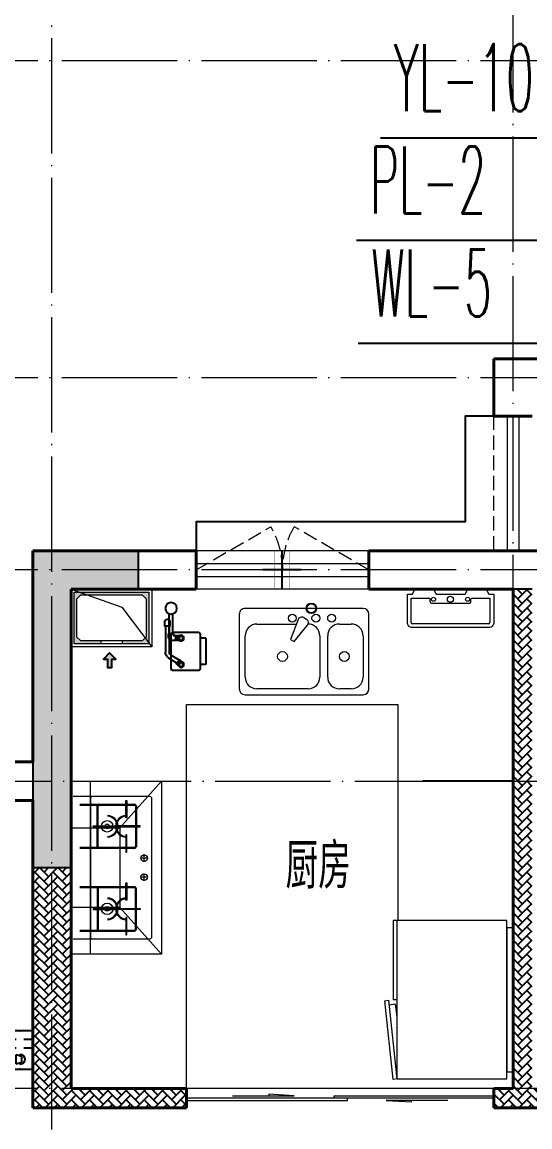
# Model space of a CAD drawing. Extents: x 27938 to 1042331, y -235042 to 1535213.
# Drawn here: x 697561 to 700204, y 448032 to 453785 of the extents above; entities that cross this region are included whole.
import ezdxf
from ezdxf.enums import TextEntityAlignment as Align

# ---------------------------------------------------------------- set-up
doc = ezdxf.new("R2010")
doc.units = 0
doc.header["$LTSCALE"] = 1000
doc.header["$MEASUREMENT"] = 0
doc.linetypes.add('DASH', pattern=[0.35, 0.25, -0.1])
doc.linetypes.add('DOTE', pattern=[2.42, 2, -0.2, 0.02, -0.2])
for name, color, linetype in [('$RECOVER_210609100354-13', 7, 'Continuous'), ('3.5方案汇报，与郭总、侯月琴确定户型_t8$0$2020.03.04 -1安徽标准化洋房户型(UA）_t8_t8$0$看线', 154, 'Continuous'), ('AH-FURNITURE', 1, 'Continuous'), ('COLUMN', 9, 'Continuous'), ('DIM_污水', 3, 'Continuous'), ('DIM_雨水', 3, 'Continuous'), ('DIM_餐饮排水', 3, 'Continuous'), ('EQUIP-安防', 3, 'Continuous'), ('EQUIP_污水', 7, 'Continuous'), ('PUB_TEXT', 4, 'Continuous'), ('保温', 6, 'Continuous'), ('建筑-排气道', 9, 'Continuous'), ('机电标识类', 1, 'Continuous'), ('看线', 251, 'Continuous')]:
    doc.layers.add(name, color=color, linetype=linetype)
for name, color, linetype, lineweight in [('DOTE', 19, 'DOTE', 9), ('LVTRY', 1, 'Continuous', 13), ('PUB_HATCH', 8, 'Continuous', 9), ('WALL', 9, 'Continuous', 40), ('WINDOW', 8, 'Continuous', 15), ('平面-栏杆', 135, 'Continuous', 15), ('平面-看线', 45, 'Continuous', 15), ('平面-空调室内机', 176, 'Continuous', 9), ('平面-空调预留孔', 173, 'Continuous', 15), ('空调', 76, 'Continuous', 13), ('立面-洞口示意', 152, 'Continuous', 13)]:
    doc.layers.add(name, color=color, linetype=linetype, lineweight=lineweight)
doc.styles.add('_TEL_DIM', font='SIMPLEX', dxfattribs={"width": 0.8, "height": 3.5, "bigfont": 'HZTXT'})
doc.styles.add('_TWT_SERIAL', font='simplex.shx', dxfattribs={"width": 0.6, "oblique": 10, "height": 3, "bigfont": 'aadri.shx'})
doc.styles.add('DIM_FONT', font='SIMPLEX.shx', dxfattribs={"width": 0.56})
doc.styles.get("Standard").update_dxf_attribs({"font": 'gbenor.shx', "bigfont": 'gbcbig.shx'})
pattern_1 = [(45, (0, 0), (0, 47.4157523), [100.584, -33.528]), (135, (23.708, 23.708), (3e-15, 47.4157523), [100.584, -33.528])]

# ---------------------------------------------------------------- blocks, each defined once
blk = doc.blocks.new('GFDGDGRDGRDG')
at = {"layer": 'DOTE', "linetype": 'DOTE', "ltscale": 0.3}
for p, q in [((590893.7, 360558.3), (590893.7, 376108.3)), ((593293.7, 368758.3), (593293.7, 376108.3)), ((626393.7, 374108.3), (573593.7, 374108.3)), ((626393.7, 372458.3), (573593.7, 372458.3)), ((626393.7, 371458.3), (573593.7, 371458.3)), ((573593.7, 370358.3), (626393.7, 370358.3)), ((626393.7, 368758.3), (573593.7, 368758.3))]:
    blk.add_line(p, q, dxfattribs=at)
blk = doc.blocks.new('HFHFHFHFTF')
at = {"layer": 'PUB_HATCH'}
blk.add_hatch(color=256, dxfattribs=at).paths.add_polyline_path([(552066.6, 373623.7), (552066.6, 373823.7), (551516.6, 373823.7), (551516.6, 372173.7), (551716.6, 372173.7), (551716.6, 373623.7)])
at = {"layer": 'COLUMN', "color": 8}
for p, q in [((552066.6, 373823.7), (551516.6, 373823.7)), ((551516.6, 373823.7), (551516.6, 372173.7)), ((552066.6, 373623.7), (552066.6, 373823.7)), ((551716.6, 372173.7), (551716.6, 373623.7)), ((551716.6, 373623.7), (552066.6, 373623.7)), ((551516.6, 372173.7), (551716.6, 372173.7))]:
    blk.add_line(p, q, dxfattribs=at)
blk = doc.blocks.new('dongkong')
at = {"color": 0}
blk.add_wipeout([(-603756, 210771), (-603756, 210570.8), (-603836, 210570.8), (-603836, 210771)], dxfattribs=at)
at = {"layer": '机电标识类', "color": 0, "linetype": 'DASH', "ltscale": 400}
for p, q in [((-603796, 210771), (-603796, 210570.8)), ((-603896, 210670.7), (-603696, 210670.7))]:
    blk.add_line(p, q, dxfattribs=at)
at = {"layer": '空调', "color": 0, "linetype": 'DASH', "const_width": 2}
blk.add_lwpolyline([(-603756, 210771), (-603756, 210570.8), (-603836, 210570.8), (-603836, 210771)], close=True, dxfattribs=at)
blk = doc.blocks.new('VDVDVDCZSCCS')
at = {"layer": '保温', "linetype": 'ByBlock', "ltscale": 10}
h = blk.add_hatch(dxfattribs=at)
h.set_pattern_fill('AR-HBONE', color=251, scale=55)
h.set_pattern_definition(pattern_1)
h.paths.add_polyline_path([(554116.6, 373623.7), (554116.5, 371023.7), (554016.5, 371023.7), (554016.6, 373623.7)])
h = blk.add_hatch(dxfattribs=at)
h.set_pattern_fill('AR-HBONE', color=251, scale=55)
h.set_pattern_definition(pattern_1)
h.paths.add_polyline_path([(551716.6, 372173.7), (551716.5, 370923.7), (551516.5, 370923.7), (551516.6, 372173.7)])
h = blk.add_hatch(dxfattribs=at)
h.set_pattern_fill('AR-HBONE', color=251, scale=55)
h.set_pattern_definition(pattern_1)
h.paths.add_polyline_path([(551716.5, 370923.7), (551716.5, 371023.7), (552316.5, 371023.7), (552316.5, 370923.7)])
h = blk.add_hatch(dxfattribs=at)
h.set_pattern_fill('AR-HBONE', color=251, scale=55)
h.set_pattern_definition(pattern_1)
edge = h.paths.add_edge_path()
edge.add_line((553916.6, 370923.7), (553916.6, 371023.7))
edge.add_line((553917.7, 371023.7), (554916.5, 371023.7))
edge.add_line((554916.5, 371023.7), (554916.5, 370923.7))
edge.add_line((554916.5, 370923.7), (553916.6, 370923.7))
at = {"layer": '保温', "color": 251, "linetype": 'ByBlock', "ltscale": 10}
blk.add_line((554116.6, 373623.7), (554016.6, 373623.7), dxfattribs=at)
blk = doc.blocks.new('A$C60D053AF')
at = {"layer": 'AH-FURNITURE', "color": 0}
for p, q in [((232.5, -90), (128.3, -90)), ((232.5, -110), (128.3, -110)), ((192.5, -71), (327.6, -71)), ((192.5, -91), (327.6, -91)), ((341.7, -96.9), (370, -143.2)), ((355.9, -82.7), (384.2, -129)), ((245, -129.5), (245, -122.5)), ((265, -129.5), (265, -122.5)), ((255, -281), (255, -251)), ((255, -281), (393, -281)), ((393, -281), (393, -251))]:
    blk.add_line(p, q, dxfattribs=at)
for points in [[(170, -68, 1), (170, -94), (192.5, -94), (192.5, -68)], [(234, -251), (414, -251, 0.414214), (424, -241), (424, -111, 0.414214), (414, -101), (234, -101, 0.414214), (224, -111), (224, -241, 0.414214)], [(268, -122.5), (268, -107, 0.414214), (248, -87), (232.5, -87), (232.5, -113), (242, -113), (242, -122.5)], [(242, -152, 1), (268, -152), (268, -129.5), (242, -129.5)], [(383.8, -161.2, 1), (402.2, -142.8), (386.3, -126.9), (367.9, -145.3)]]:
    blk.add_lwpolyline(points, format="xyb", close=True, dxfattribs=at)
for centre, radius in [((100, -100), 30), ((255, -152), 15), ((255, -152), 10), ((393, -152), 15), ((393, -152), 10)]:
    blk.add_circle(centre, radius, dxfattribs=at)
for radius in [40, 20]:
    blk.add_arc((327.6, -111), radius, 45, 90, dxfattribs=at)
blk = doc.blocks.new('*U40')
h = blk.add_hatch(color=0)
h.set_gradient(color1=(0, 0, 255), rotation=180, tint=1)
h.paths.add_polyline_path([(0, 0), (-6.35, -6.35), (-6.35, -2.159), (-15, -2.159), (-15, 2.159), (-6.35, 2.159), (-6.35, 6.35)])
at = {"color": 0, "linetype": 'Continuous'}
blk.add_lwpolyline([(0, 0), (-6.35, -6.35), (-6.35, -2.159), (-15, -2.159), (-15, 2.159), (-6.35, 2.159), (-6.35, 6.35)], close=True, dxfattribs=at)
blk = doc.blocks.new('sgrsefv')
at = {"layer": 'PUB_HATCH'}
blk.add_hatch(color=0, dxfattribs=at).paths.add_polyline_path([(1112933.3, 840916.3), (1112933.3, 840646.3), (1113073.3, 840646.3), (1113073.3, 840661.3), (1112968.3, 840661.3), (1112948.3, 840681.3), (1112948.3, 840881.3), (1112968.3, 840901.3), (1113288.3, 840901.3), (1113308.3, 840881.3), (1113308.3, 840681.3), (1113288.3, 840661.3), (1113183.3, 840661.3), (1113183.3, 840646.3), (1113323.3, 840646.3), (1113323.3, 840916.3)])
at = {"layer": 'LVTRY', "color": 0}
for p, q in [((1113073.3, 840661.3), (1113073.3, 840646.3)), ((1113183.3, 840661.3), (1113183.3, 840646.3))]:
    blk.add_line(p, q, dxfattribs=at)
for points in [[(1112918.3, 840931.3), (1113338.3, 840931.3), (1113338.3, 840631.3), (1112918.3, 840631.3)], [(1112933.3, 840916.3), (1113323.3, 840916.3), (1113323.3, 840646.3), (1112933.3, 840646.3)], [(1113288.3, 840661.3), (1112968.3, 840661.3), (1112948.3, 840681.3), (1112948.3, 840881.3), (1112968.3, 840901.3), (1113288.3, 840901.3), (1113308.3, 840881.3), (1113308.3, 840681.3), (1113288.3, 840661.3)]]:
    blk.add_lwpolyline(points, close=True, dxfattribs=at)
at = {"layer": '立面-洞口示意', "color": 0}
blk.add_lwpolyline([(1112918.3, 840931.3), (1113181.8, 840837.4), (1113338.3, 840631.3)], dxfattribs=at)
at = {"layer": '建筑-排气道', "color": 8, "xscale": -5, "yscale": 5, "zscale": 5, "rotation": 270}
blk.add_blockref('*U40', (1113118.4, 840599), dxfattribs=at)
blk = doc.blocks.new('rtyg7uyhg')
at = {"layer": 'LVTRY', "color": 0}
for p, q in [((193590.3, 45458.1), (193590.3, 45069.5)), ((194234.6, 45488.8), (193621, 45488.8)), ((194265.3, 45069.5), (194265.3, 45458.1)), ((193682.3, 45407), (193887.8, 45407)), ((193896.4, 45429.9), (193857.6, 45326.3)), ((193875.3, 45316), (193945.6, 45401.5)), ((193925.8, 45440.4), (193940.1, 45432.2)), ((194111.9, 45407), (194173.3, 45407)), ((193621, 45130.8), (193621, 45345.6)), ((194009.6, 45345.6), (194009.6, 45130.8)), ((194050.5, 45130.8), (194050.5, 45345.6)), ((194234.6, 45345.6), (194234.6, 45130.8)), ((193857.6, 45326.3), (193875.3, 45316)), ((193948.3, 45069.5), (193682.3, 45069.5)), ((194173.3, 45069.5), (194111.9, 45069.5)), ((193621, 45038.8), (194234.6, 45038.8))]:
    blk.add_line(p, q, dxfattribs=at)
for centre, radius in [((193866.4, 45437.7), 20.5), ((193989.2, 45437.7), 20.5), ((194071, 45437.7), 20.5), ((193815.3, 45238.2), 25.6), ((194137.5, 45238.2), 25.6)]:
    blk.add_circle(centre, radius, dxfattribs=at)
for centre, radius, start, end in [((193621, 45458.1), 30.7, 89.99999, 179.99999), ((194234.6, 45458.1), 30.7, 359.99999, 89.99999), ((193682.3, 45345.6), 61.4, 89.99999, 179.99999), ((193915.6, 45422.7), 20.5, 59.99999, 159.46231), ((193929.8, 45414.5), 20.5, 320.53767, 59.99999), ((193948.3, 45345.6), 61.4, 359.99999, 89.99999), ((194111.9, 45345.6), 61.4, 89.99999, 179.99999), ((194173.3, 45345.6), 61.4, 359.99999, 89.99999), ((193682.3, 45130.8), 61.4, 179.99999, 269.99999), ((193948.3, 45130.8), 61.4, 269.99999, 359.99999), ((194111.9, 45130.8), 61.4, 179.99999, 269.99999), ((194173.3, 45130.8), 61.4, 269.99999, 359.99999), ((193621, 45069.5), 30.7, 179.99999, 269.99999), ((194234.6, 45069.5), 30.7, 269.99999, 359.99999)]:
    blk.add_arc(centre, radius, start, end, dxfattribs=at)
at = {"layer": 'LVTRY', "color": 0, "style": 'DIM_FONT', "width": 0.8, "flags": 9}
for tag in ['YSIZE', 'XSIZE']:
    blk.add_attdef(tag, (193927.8, 45487.8), '', height=0.5, rotation=89.99999, dxfattribs=at)
blk = doc.blocks.new('A-Kitchen-7')
at = {"layer": 'LVTRY', "color": 0}
for p, q in [((-518.7, 779.7), (-7.2, 834.3)), ((-3.6, 810.6), (-515, 756)), ((-29.1, 767), (-35.2, 806.4)), ((-7.2, 834.3), (-3.6, 810.6)), ((-515, 756), (-518.7, 779.7)), ((515, 756), (-515, 756)), ((-515, 756), (-515, 40)), ((-485.6, 760.5), (-484.9, 756)), ((-29.1, 767), (-112.1, 756)), ((515, 780), (0, 780)), ((0, 756), (0, 780)), ((515, 756), (515, 780)), ((515, 40), (515, 756)), ((-515, 40), (515, 40))]:
    blk.add_line(p, q, dxfattribs=at)
blk.add_lwpolyline([(-468.9, 40), (-468.9, 0), (468.9, 0), (468.9, 40)], close=True, dxfattribs=at)
blk = doc.blocks.new('FRSDFDGDGDRGDR')
at = {"layer": '平面-空调预留孔', "color": 0}
for p, q in [((699612.3, 775044), (699612.3, 775441.2)), ((699618.9, 775447.8), (699746.3, 775447.8)), ((699746.3, 775447.8), (699746.3, 775355.4)), ((699719.9, 775342.2), (699719.9, 775143)), ((699726.5, 775348.8), (699739.7, 775348.8)), ((699726.5, 775136.4), (699739.7, 775136.4)), ((699746.3, 775129.8), (699746.3, 775037.4)), ((699746.3, 775037.4), (699618.9, 775037.4))]:
    blk.add_line(p, q, dxfattribs=at)
blk.add_lwpolyline([(699766.1, 775166.7), (699792.5, 775153.5), (699792.5, 775057.2), (699766.1, 775044), (699766.1, 775017.6), (699618.9, 775017.6, -0.414214), (699592.5, 775044), (699592.5, 775441.2, -0.414214), (699618.9, 775467.6), (699766.1, 775467.6), (699766.1, 775441.2), (699792.5, 775428), (699792.5, 775331.6), (699766.1, 775318.4)], format="xyb", close=True, dxfattribs=at)
for centre, radius in [((699739.7, 775331.6), 10.6), ((699739.7, 775243.2), 15.8), ((699739.7, 775153.5), 10.6)]:
    blk.add_circle(centre, radius, dxfattribs=at)
for centre, start, end in [((699618.9, 775441.2), 90, 180), ((699726.5, 775342.2), 90, 180), ((699739.7, 775355.4), 270, 360), ((699726.5, 775143), 180, 270), ((699739.7, 775129.8), 0, 90), ((699618.9, 775044), 180, 270)]:
    blk.add_arc(centre, 6.6, start, end, dxfattribs=at)
blk = doc.blocks.new('vcxvcdfvdxv')
at = {"layer": 'LVTRY', "color": 0}
for p, q in [((582293.7, 370358.3), (582763.9, 370358.3)), ((582393.7, 369458.3), (582393.7, 370358.3)), ((582547.9, 370115.4), (582763.9, 370358.3)), ((582763.9, 370358.3), (582763.9, 369458.3)), ((582703.7, 370278.3), (582303.7, 370278.3)), ((582338.7, 370238.3), (582623.7, 370238.3)), ((582338.7, 370233.3), (582623.7, 370233.3)), ((582393.7, 370268.3), (582393.7, 369548.3)), ((582578.9, 370168.3), (582578.9, 370258.3)), ((582578.9, 370258.3), (582583.4, 370258.3)), ((582583.4, 370258.3), (582583.4, 370168.3)), ((582713.7, 369548.3), (582713.7, 370268.3)), ((582428.7, 370018.3), (582428.7, 370228.3)), ((582433.7, 370018.3), (582433.7, 370228.3)), ((582628.7, 370228.3), (582628.7, 370018.3)), ((582633.7, 370228.3), (582633.7, 370018.3)), ((582293.7, 370115.4), (582547.9, 370115.4)), ((582393.7, 369700.3), (582393.7, 370115.4)), ((582408.7, 370125.6), (582536.2, 370125.6)), ((582408.7, 370121.1), (582408.7, 370125.6)), ((582536.2, 370121.1), (582408.7, 370121.1)), ((582653.7, 370125.6), (582526.2, 370125.6)), ((582526.2, 370125.6), (582526.2, 370121.1)), ((582526.2, 370121.1), (582653.7, 370121.1)), ((582536.2, 370125.6), (582536.2, 370121.1)), ((582547.9, 370115.4), (582547.9, 369700.3)), ((582583.4, 370168.3), (582578.9, 370168.3)), ((582653.7, 370121.1), (582653.7, 370125.6)), ((582583.4, 370078.3), (582578.9, 370078.3)), ((582578.9, 370078.3), (582578.9, 369988.3)), ((582583.4, 369988.3), (582583.4, 370078.3)), ((582623.7, 370013.3), (582338.7, 370013.3)), ((582623.7, 370008.3), (582338.7, 370008.3)), ((582578.9, 369988.3), (582583.4, 369988.3)), ((582693.1, 369958.3), (582654.3, 369958.3)), ((582673.7, 369938.9), (582673.7, 369977.7)), ((582578.9, 369738.3), (582578.9, 369828.3)), ((582578.9, 369828.3), (582583.4, 369828.3)), ((582583.4, 369828.3), (582583.4, 369738.3)), ((582693.1, 369858.3), (582654.3, 369858.3)), ((582673.7, 369838.9), (582673.7, 369877.7)), ((582623.7, 369808.3), (582338.7, 369808.3)), ((582623.7, 369803.3), (582338.7, 369803.3)), ((582428.7, 369798.3), (582428.7, 369588.3)), ((582433.7, 369798.3), (582433.7, 369588.3)), ((582628.7, 369588.3), (582628.7, 369798.3)), ((582633.7, 369588.3), (582633.7, 369798.3)), ((582583.4, 369738.3), (582578.9, 369738.3)), ((582547.9, 369700.3), (582293.7, 369700.3)), ((582536.2, 369695.6), (582408.7, 369695.6)), ((582408.7, 369695.6), (582408.7, 369691.1)), ((582408.7, 369691.1), (582536.2, 369691.1)), ((582526.2, 369691.1), (582526.2, 369695.6)), ((582526.2, 369695.6), (582653.7, 369695.6)), ((582653.7, 369691.1), (582526.2, 369691.1)), ((582536.2, 369691.1), (582536.2, 369695.6)), ((582763.9, 369458.3), (582547.9, 369700.3)), ((582653.7, 369695.6), (582653.7, 369691.1)), ((582583.4, 369648.3), (582578.9, 369648.3)), ((582578.9, 369648.3), (582578.9, 369558.3)), ((582583.4, 369558.3), (582583.4, 369648.3)), ((582338.7, 369583.3), (582623.7, 369583.3)), ((582338.7, 369578.3), (582623.7, 369578.3)), ((582578.9, 369558.3), (582583.4, 369558.3)), ((582303.7, 369538.3), (582703.7, 369538.3)), ((582763.9, 369458.3), (582293.7, 369458.3))]:
    blk.add_line(p, q, dxfattribs=at)
blk.add_lwpolyline([(582893.7, 368758.3), (582893.7, 370758.3), (583993.7, 370758.3), (583993.7, 369632.3)], dxfattribs=at)
for centre, radius in [((582481.2, 370123.3), 29.7), ((582481.2, 370123.3), 11.7), ((582673.7, 369958.3), 17), ((582673.7, 369858.3), 17), ((582481.2, 369693.3), 29.7), ((582481.2, 369693.3), 11.7)]:
    blk.add_circle(centre, radius, dxfattribs=at)
for centre, radius, start, end in [((582403.7, 370268.3), 10, 90, 180), ((582438.7, 370228.3), 10, 90, 180), ((582438.7, 370228.3), 5, 90, 180), ((582623.7, 370228.3), 10, 0, 90), ((582623.7, 370228.3), 5, 0, 90), ((582703.7, 370268.3), 10, 0, 90), ((582481.2, 370123.3), 56.7, 2.27424, 87.72576), ((582481.2, 370123.3), 52.2, 2.47041, 87.52959), ((582581.2, 370123.3), 56.7, 92.27424, 177.72576), ((582581.2, 370123.3), 52.2, 92.47041, 177.52959), ((582481.2, 370123.3), 56.7, 272.27424, 357.72576), ((582481.2, 370123.3), 52.2, 272.47041, 357.52959), ((582581.2, 370123.3), 56.7, 182.27424, 267.72576), ((582581.2, 370123.3), 52.2, 182.47041, 267.52959), ((582438.7, 370018.3), 10, 180, 270), ((582438.7, 370018.3), 5, 180, 270), ((582623.7, 370018.3), 5, 270, 0), ((582623.7, 370018.3), 10, 270, 0), ((582438.7, 369798.3), 10, 90, 180), ((582438.7, 369798.3), 5, 90, 180), ((582623.7, 369798.3), 10, 0, 90), ((582623.7, 369798.3), 5, 0, 90), ((582481.2, 369693.3), 56.7, 2.27424, 87.72576), ((582481.2, 369693.3), 52.2, 2.47041, 87.52959), ((582581.2, 369693.3), 56.7, 92.27424, 177.72576), ((582581.2, 369693.3), 52.2, 92.47041, 177.52959), ((582481.2, 369693.3), 56.7, 272.27424, 357.72576), ((582481.2, 369693.3), 52.2, 272.47041, 357.52959), ((582581.2, 369693.3), 56.7, 182.27424, 267.72576), ((582581.2, 369693.3), 52.2, 182.47041, 267.52959), ((582403.7, 369548.3), 10, 180, 270), ((582438.7, 369588.3), 10, 180, 270), ((582438.7, 369588.3), 5, 180, 270), ((582623.7, 369588.3), 5, 270, 0), ((582623.7, 369588.3), 10, 270, 0), ((582703.7, 369548.3), 10, 270, 0)]:
    blk.add_arc(centre, radius, start, end, dxfattribs=at)
at = {"color": 8}
for name, p in [('sgrsefv', (-530624.6, -469573)), ('rtyg7uyhg', (389578.4, 325769.5))]:
    blk.add_blockref(name, p, dxfattribs=at)
at = {"color": 8, "rotation": 90}
blk.add_blockref('FRSDFDGDGDRGDR', (1359511.2, -328434.2), dxfattribs=at)
at = {"color": 8, "xscale": -1, "rotation": 90}
blk.add_blockref('A$C60D053AF', (582713.7, 371358.3), dxfattribs=at)
at = {"layer": 'LVTRY', "color": 8, "extrusion": (0, 0, -1), "xscale": -0.7999999999883585, "yscale": 0.7999999999883585, "zscale": -0.7999999999883585, "rotation": 270}
blk.add_blockref('A-Kitchen-7', (-584593.7, 369220.3), dxfattribs=at)
blk = doc.blocks.new('$equip$00002628')
at = {"color": 0, "linetype": 'Continuous'}
for p, q in [((-0.625, 0.415), (0.625, 0.415)), ((-0.625, -0.415), (-0.625, 0.415)), ((0.071, 0.129), (0.071, 0.415)), ((0.35, 0.129), (0.35, 0.415)), ((0.625, 0.415), (0.625, -0.415)), ((-0.472, 0.01), (-0.409, 0.01)), ((-0.446, -0.138), (-0.395, 0.058)), ((-0.395, 0.058), (-0.395, 0.058)), ((-0.395, 0.058), (-0.206, 0.058)), ((-0.206, 0.058), (-0.155, -0.138)), ((-0.191, 0.01), (-0.129, 0.01)), ((-0.155, -0.138), (-0.446, -0.138)), ((0.071, -0.415), (0.071, -0.129)), ((0.35, -0.415), (0.35, -0.129)), ((0.625, -0.415), (-0.625, -0.415))]:
    blk.add_line(p, q, dxfattribs=at)
at = {"color": 0, "const_width": 0.05}
blk.add_lwpolyline([(-0.625, 0.415), (0.625, 0.415), (0.625, -0.415), (-0.625, -0.415), (-0.625, 0.415), (0.625, 0.415)], dxfattribs=at)
at = {"color": 0, "linetype": 'Continuous'}
blk.add_arc((-0.3, -0.011), 0.173, 6.9897, 173.0103, dxfattribs=at)
at = {"color": 0}
for p in [(0, 0.415), (-0.625, 0), (0.625, 0), (0, -0.415)]:
    blk.add_point(p, dxfattribs=at)
at = {"color": 0, "style": '_TEL_DIM', "flags": 1}
blk.add_attdef('A', text='', height=0.000025, dxfattribs=at).set_placement((0, 0), align=Align.MIDDLE_CENTER)
blk = doc.blocks.new('HGFHGGGDFGRD')
at = {"layer": 'EQUIP-安防', "color": 8, "xscale": -160, "yscale": 160, "zscale": 160, "rotation": 270}
blk.add_blockref('$equip$00002628', (697550.2, 371223.7), dxfattribs=at)
blk = doc.blocks.new('$WINLIB2D$00000001')
at = {"color": 0}
for points in [[(-0.5, 0.5), (-0.5, -0.5)], [(-0.5, 0.5), (0.5, 0.5)], [(0.5, -0.5), (0.5, 0.5)], [(0.5, 0.1667), (-0.5, 0.1667)], [(0.5, -0.1667), (-0.5, -0.1667)], [(-0.5, -0.5), (0.5, -0.5)]]:
    blk.add_lwpolyline(points, dxfattribs=at)
blk = doc.blocks.new('$DorLib2D$00000131')
at = {"color": 0, "linetype": 'Continuous'}
for p, q in [((0.15, 0.125), (0.2319, 0.1973)), ((0.2319, 0.1973), (0.2319, 0.125)), ((-0.5, 0.125), (-0.5, 0)), ((0.0192, 0.125), (-0.5, 0.125)), ((0.0192, 0), (0.0192, 0.125)), ((0.35, 0.125), (0.15, 0.125)), ((-0.5, 0), (0.0192, 0)), ((-0.024, 0), (0.5, 0)), ((-0.024, -0.125), (-0.024, 0)), ((0.5, 0), (0.5, -0.125)), ((-0.35, -0.125), (-0.15, -0.125)), ((-0.2319, -0.1973), (-0.2319, -0.125)), ((-0.15, -0.125), (-0.2319, -0.1973)), ((0.5, -0.125), (-0.024, -0.125))]:
    blk.add_line(p, q, dxfattribs=at)
blk = doc.blocks.new('$TwtSys$00000147')
blk.add_circle((0, 0, 0), 25)

msp = doc.modelspace()

# ---------------------------------------------------------------- linework, layer by layer
at = {"layer": '$RECOVER_210609100354-13', "color": 8}
msp.add_line((700116.6, 449832.1), (699646.4, 449832.1), dxfattribs=at)
at = {"layer": 'DIM_污水'}
msp.add_line((700316.6, 452111.1), (699309.7, 452111.1), dxfattribs=at)
at = {"layer": 'DIM_雨水'}
msp.add_line((700346.6, 453180.2), (699426.6, 453180.2), dxfattribs=at)
at = {"layer": 'DIM_餐饮排水'}
msp.add_line((700316.6, 452647.2), (699301.5, 452647.2), dxfattribs=at)
at = {"layer": 'WALL', "color": 8}
for p, q in [((700016.6, 452032.1), (700016.6, 451732.1)), ((700016.6, 452032.1), (700666.5, 452032.1)), ((700216.6, 451732.1), (700016.6, 451732.1)), ((697616.6, 451032.1), (697616.6, 449932.1)), ((698466.6, 451032.1), (697616.6, 451032.1)), ((698466.6, 450832.1), (698466.6, 451032.1)), ((700116.6, 451032.1), (699366.6, 451032.1)), ((699366.6, 451032.1), (699366.6, 450832.1)), ((700616.5, 451032.1), (700116.6, 451032.1)), ((697816.6, 450832.1), (697816.6, 449832.1)), ((697816.6, 450832.1), (698466.6, 450832.1)), ((699366.6, 450832.1), (700116.6, 450832.1)), ((700116.6, 450832.1), (700116.6, 448232.1)), ((697616.6, 449932.1), (697466.6, 449932.1)), ((697816.6, 449832.1), (697816.6, 448232.1)), ((697466.6, 449732.1), (697616.6, 449732.1)), ((697616.6, 449732.1), (697616.6, 448132.1)), ((698416.6, 448232.1), (697816.6, 448232.1)), ((698416.6, 448132.1), (698416.6, 448232.1)), ((700116.6, 448232.1), (700016.6, 448232.1)), ((700016.6, 448232.1), (700016.6, 448132.1)), ((697616.6, 448132.1), (698416.6, 448132.1)), ((700016.6, 448132.1), (700116.6, 448132.1)), ((700116.6, 448132.1), (701016.6, 448132.1))]:
    msp.add_line(p, q, dxfattribs=at)
at = {"layer": 'WINDOW'}
msp.add_line((700016.6, 448232.1), (698416.6, 448232.1), dxfattribs=at)
at = {"layer": '平面-栏杆', "color": 8}
for points in [[(700086.9, 451732.1), (700086.6, 451032.1)], [(700146.9, 451732.1), (700146.6, 451032.1)]]:
    msp.add_lwpolyline(points, dxfattribs=at)
at = {"layer": '平面-看线', "color": 8, "linetype": 'DASH', "ltscale": 0.3}
msp.add_line((700016.6, 451032.1), (700016.9, 451732.1), dxfattribs=at)

# ---------------------------------------------------------------- block references
at = {"color": 8}
for name, p in [('HFHFHFHFTF', (146100, 77208.4)), ('HGFHGGGDFGRD', (0, 77208.4))]:
    msp.add_blockref(name, p, dxfattribs=at)
at = {"layer": '3.5方案汇报，与郭总、侯月琴确定户型_t8$0$2020.03.04 -1安徽标准化洋房户型(UA）_t8_t8$0$看线', "ltscale": 10}
msp.add_blockref('GFDGDGRDGRDG', (106822.9, 79473.8), dxfattribs=at)
at = {"layer": 'EQUIP_污水'}
msp.add_blockref('$TwtSys$00000147', (699066.5, 450732.1), dxfattribs=at)
at = {"layer": 'WINDOW', "xscale": 1600, "yscale": -100, "zscale": 1600, "rotation": 180.0000000007281}
msp.add_blockref('$DorLib2D$00000131', (699216.6, 448182.1), dxfattribs=at)

# ---------------------------------------------------------------- texts
at = {"layer": 'DIM_污水', "color": 7, "style": '_TWT_SERIAL', "width": 0.48}
msp.add_text('WL-5', height=350, dxfattribs=at).set_placement((699379.7, 452251.1))
at = {"layer": 'DIM_雨水', "color": 7, "style": '_TWT_SERIAL', "width": 0.48}
msp.add_text('YL-10', height=350, dxfattribs=at).set_placement((699496.6, 453320.2))
at = {"layer": 'DIM_餐饮排水', "color": 7, "style": '_TWT_SERIAL', "width": 0.48}
msp.add_text('PL-2', height=350, dxfattribs=at).set_placement((699371.5, 452787.2))
at = {"layer": 'PUB_TEXT', "color": 8}
msp.add_text('厨房', height=236.31, dxfattribs=at).set_placement((698932.5, 449272.6))

# ---------------------------------------------------------------- next in the draw order: block references
at = {"layer": '平面-空调室内机', "color": 8, "ltscale": 0.3, "rotation": 180}
msp.add_blockref('dongkong', (95118.4, 661602.9), dxfattribs=at)

# ---------------------------------------------------------------- next in the draw order: linework, layer by layer
at = {"layer": 'WINDOW', "color": 8, "linetype": 'DASH', "ltscale": 0.3}
for points in [[(698466.6, 450932.1), (698856.3, 451157, -0.131605), (698916.6, 450932.1)], [(699366.6, 450932.1), (698976.8, 451157, 0.131605), (698916.6, 450932.1)]]:
    msp.add_lwpolyline(points, format="xyb", dxfattribs=at)
at = {"layer": '看线', "color": 8, "ltscale": 0.5}
msp.add_lwpolyline([(700016.9, 451732.1), (699866.9, 451732.1), (699866.9, 451182.1), (698466.6, 451182.1), (698466.6, 451032.1)], dxfattribs=at)

# ---------------------------------------------------------------- next in the draw order: block references
at = {"color": 8}
for name, p in [('VDVDVDCZSCCS', (146100, 77208.4)), ('vcxvcdfvdxv', (115522.9, 79473.8))]:
    msp.add_blockref(name, p, dxfattribs=at)
at = {"layer": 'WINDOW', "xscale": -900, "yscale": -200.000007973984, "zscale": -900, "rotation": 359.9999986448889}
msp.add_blockref('$WINLIB2D$00000001', (698916.6, 450932.1), dxfattribs=at)

doc.saveas('drawing.dxf')
